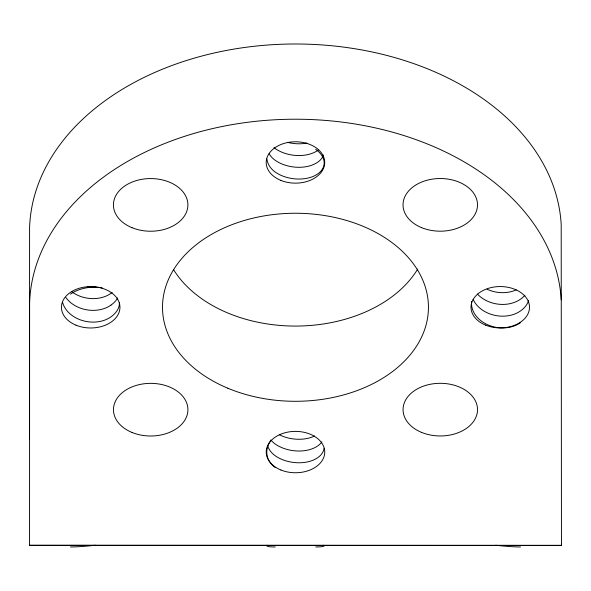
<?xml version="1.0" encoding="UTF-8"?>
<svg xmlns="http://www.w3.org/2000/svg" width="591" height="591" viewBox="0 0 591 591"><rect width="100%" height="100%" fill="white"/><g stroke="black" fill="none" stroke-linecap="round" stroke-linejoin="round"><path stroke-width="0.89" d="M29.55 439.276L29.587 227.624A265.943 188.049 0 0 1 293.395 44A265.943 188.049 0 0 1 561.199 224.654L561.45 545.456L29.557 545.308L29.602 302.843A265.943 188.049 0 0 1 293.409 119.219A265.943 188.049 0 0 1 561.214 299.873M29.572 544.474L29.557 545.308L561.45 545.308L561.435 544.134M417.674 269.09A132.975 94.028 0 0 1 295.899 326.069A132.975 94.028 0 0 1 173.599 269.681M321.903 441.876A28.922 18.166 7.5 0 1 275.251 444.048A28.922 22.318 -9.2 0 1 270.826 439.911M324.097 448.266A28.922 18.166 7.5 0 1 305.362 462.302A28.922 18.166 7.5 0 1 275.251 455.801A28.922 22.318 -9.2 0 1 267.494 445.378M314.575 436.018A28.922 18.166 7.5 0 1 279.432 434.791M275.251 467.54A28.922 22.318 -9.2 0 1 270.7 440.62M62.639 302.585A28.922 22.318 9.2 0 0 82.548 320.581A28.922 22.318 9.2 0 0 110.938 316.894A28.922 18.166 -7.5 0 0 119.404 302.806M110.938 305.141A28.922 22.318 9.2 0 1 65.904 297.583M70.455 294.148A28.922 18.166 -7.5 0 1 102.199 287.928M71.607 291.629A28.922 22.318 9.2 0 0 110.938 293.387A28.922 18.166 -7.5 0 0 112.172 292.471M95.085 286.812A28.922 22.318 9.2 0 1 87.889 286.495M117.675 297.923A28.922 18.166 -7.5 0 1 110.938 305.148M318.224 150.07A28.922 18.166 7.5 0 1 275.214 148.57A28.922 22.318 -9.2 0 1 273.973 147.624M266.881 158.92A28.922 22.318 -9.2 0 0 275.221 172.07A28.922 18.166 7.5 0 0 315.853 175.113A28.922 18.166 7.5 0 0 315.697 149.309M269.149 153.793A28.922 22.318 -9.2 0 0 275.214 160.316A28.922 18.166 7.5 0 0 303.611 167.054A28.922 18.166 7.5 0 0 323.513 155.012M306.958 143.037A28.922 18.166 7.5 0 1 287.544 142.35M473.184 299.415A28.922 22.318 9.2 0 0 520.494 310.955A28.922 18.166 -7.5 0 0 528.598 300.317M516.305 289.841A28.922 22.318 9.2 0 1 487.11 289.25M477.476 294.104A28.922 22.318 9.2 0 0 520.494 299.201A28.922 18.166 -7.5 0 0 524.911 295.264M520.494 322.701A28.922 22.318 9.2 0 1 487.9 324.858A28.922 22.318 9.2 0 1 471.677 301.366M323.89 545.234A28.922 2.933 5.9 0 1 315.749 546.948M520.523 546.948A28.922 2.933 5.9 0 1 495.686 545.234M275.266 546.948A28.922 2.933 -5.9 0 1 267.117 545.234M95.321 545.234A28.922 2.933 -5.9 0 1 70.484 546.948M280.865 469.985A29.255 20.685 0 0 0 324.747 452.063A29.255 20.685 0 0 0 280.865 434.156A29.255 20.685 0 0 0 280.865 469.985M132.052 227.705A37.233 26.329 0 0 0 187.894 204.892A37.233 26.329 0 0 0 132.044 182.102A37.233 26.329 0 0 0 132.052 227.705M227.823 388.221A132.975 94.028 0 0 0 428.438 308.207A132.975 94.028 0 0 0 230.165 225.37A132.975 94.028 0 0 0 227.823 388.221M421.671 432.435A37.233 26.329 0 0 0 477.521 409.629A37.233 26.329 0 0 0 421.671 386.832A37.233 26.329 0 0 0 421.671 432.435M421.649 227.661A37.233 26.329 0 0 0 477.498 204.848A37.233 26.329 0 0 0 421.642 182.058A37.233 26.329 0 0 0 421.649 227.661M132.074 432.479A37.233 26.329 0 0 0 187.923 409.674A37.233 26.329 0 0 0 132.066 386.883A37.233 26.329 0 0 0 132.074 432.479M485.632 325.153A29.255 20.685 0 0 0 529.506 307.231A29.255 20.685 0 0 0 485.625 289.324A29.255 20.685 0 0 0 485.632 325.153M76.076 325.213A29.255 20.685 0 0 0 119.951 307.29A29.255 20.685 0 0 0 76.069 289.383A29.255 20.685 0 0 0 76.076 325.213M280.836 180.381A29.255 20.685 0 0 0 324.71 162.459A29.255 20.685 0 0 0 280.828 144.551A29.255 20.685 0 0 0 280.836 180.381"/></g></svg>
